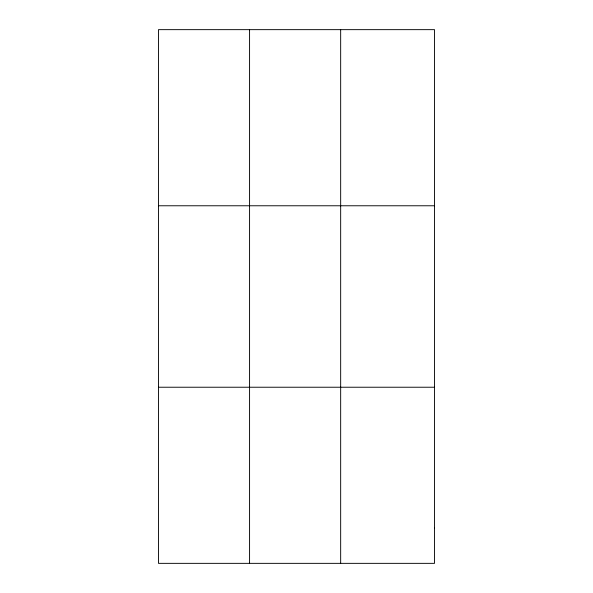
<?xml version="1.0" encoding="UTF-8"?>
<svg xmlns="http://www.w3.org/2000/svg" width="593" height="593" viewBox="0 0 593 593"><rect width="100%" height="100%" fill="white"/><g stroke="black" fill="none" stroke-linecap="round" stroke-linejoin="round"><path stroke-width="0.89" d="M249.571 29.65L249.571 563.35M340.664 29.65L340.664 563.35M158.479 205.771L434.521 205.771M158.479 387.229L434.521 387.229M434.521 528.126L434.521 563.35L158.479 563.35L158.479 29.65L434.521 29.65L434.521 528.126"/></g></svg>
